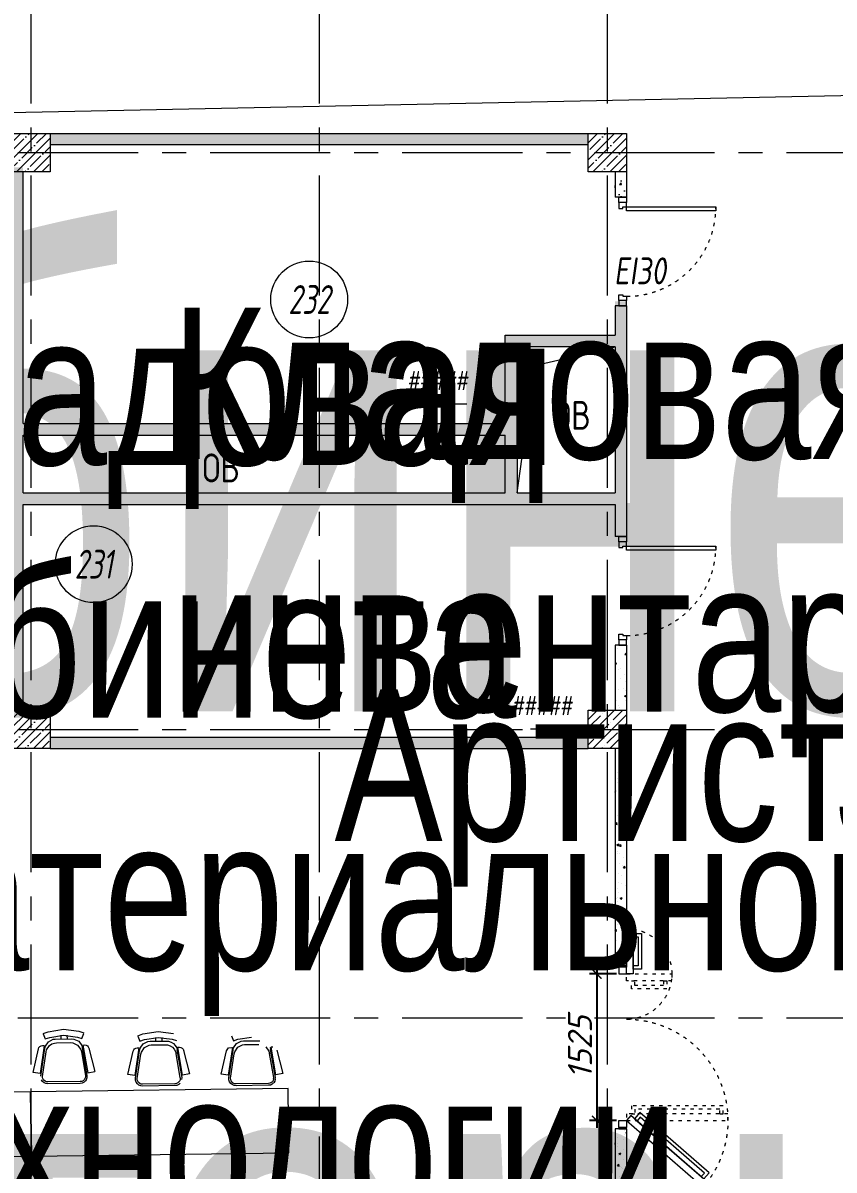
# Model space of a CAD drawing. Header units: millimetres. Extents: x 0 to 627661, y -95767 to 300888.
# Drawn here: x 499197 to 507639, y 22066 to 34001 of the extents above; entities that cross this region are included whole.
import ezdxf
from ezdxf.enums import TextEntityAlignment as Align

# ---------------------------------------------------------------- set-up
doc = ezdxf.new("R2018")
doc.units = ezdxf.units.MM
doc.linetypes.add('ACAD_ISO03W100', pattern=[30, 12, -18])
doc.linetypes.add('CENTER', pattern=[2, 1.25, -0.25, 0.25, -0.25])
for name, color, linetype, lineweight in [('_TEXT', 7, 'Continuous', 30), ('АР_Двери', 7, 'Continuous', 0), ('АР_Колонны', 5, 'Continuous', 35), ('АР_Колонны Штрих', 250, 'Continuous', 5), ('АР_Маркер экспликации', 239, 'Continuous', 13), ('АР_Номер помещения', 250, 'Continuous', 9), ('АР_Оси', 7, 'Continuous', 25), ('АР_Отверстия', 250, 'Continuous', 15), ('АР_Перегородки газоблок', 165, 'Continuous', 30), ('АР_Перегородки газоблок_Штрих', 165, 'Continuous', 5), ('АР_тонкая линия', 250, 'Continuous', 0)]:
    doc.layers.add(name, color=color, linetype=linetype, lineweight=lineweight)
doc.layers.add('АР_Названия помещений', color=124, linetype='Continuous', lineweight=5, plot=False)
doc.layers.add('АР_Помещения_площадь', color=19, linetype='Continuous', lineweight=9, plot=False)
doc.layers.add('АР_ПБ_Двери', color=7, linetype='Continuous', lineweight=15, true_color=0xdb0000)
doc.layers.add('ТХ_ОБЩЕЕ', color=7, linetype='Continuous', lineweight=0, true_color=0x7b7b7b)
doc.styles.add('ICOCPEUR', font='isocpeur.ttf')
doc.styles.add('ISOCPEUR', font='', dxfattribs={"height": 250})
doc.styles.get("Standard").update_dxf_attribs({"font": 'GOST.TTF'})
doc.styles.add('Архитект', font='isocpeur.ttf', dxfattribs={"width": 0.8, "oblique": 8})
doc.styles.get('ISOCPEUR').set_extended_font_data('ISOCPEUR', italic=True)
doc.dimstyles.new('R_100', dxfattribs={"dimtxt": 250, "dimasz": 100, "dimexe": 75, "dimexo": 25, "dimgap": 50, "dimtad": 1, "dimdec": 0, "dimrnd": 5, "dimzin": 0, "dimdsep": 46, "dimtxsty": 'ISOCPEUR', "dimblk": 'ARCHTICK', "dimcen": 0, "dimdle": 75, "dimclrd": 256, "dimclre": 256, "dimclrt": 256, "dimadec": 0, "dimazin": 0, "dimtfac": 2, "dimtdec": 0, "dimtofl": 0, "dimtmove": 1, "dimatfit": 3, "dimfxl": 1, "dimtvp": 3, "dimtfill": 1, "dimtolj": 1, "dimtzin": 0, "dimarcsym": 0})
pattern_1 = [(50, (570574.7, -79949.08), (215.17805, -18.82564), [22.5, -247.5]), (355, (570574.7, -79949.08), (-41.6254, 225.65764), [18, -198]), (100.45144, (570592.63, -79950.65), (173.55265, 206.832), [19.12206, -210.34263]), (46.1842, (570574.7, -79889.08), (320.1724, -49.6558), [33.75, -371.25]), (96.63564, (570601.37, -79893.22), (280.3986, 292.2356), [28.6831, -315.5141]), (351.18416, (570574.7, -79889.08), (280.3986, 292.2356), [27, -297]), (21, (570604.7, -79904.08), (179.07212, -120.78567), [22.5, -247.5]), (326, (570604.7, -79904.08), (72.9946, 217.545), [18, -198]), (71.45144, (570619.62, -79914.15), (252.0667, 96.75935), [19.12206, -210.34263]), (37.5, (570574.694, -79949.08), (3.647957, 99.868156), [0, -195.6, 0, -201, 0, -198.75]), (7.5, (570574.69, -79949.08), (78.92086, 118.32351), [0, -114.6, 0, -191.1, 0, -75.75]), (327.5, (570507.79, -79949.08), (160.14673, -6.76646), [0, -75, 0, -234, 0, -310.5]), (317.5, (570477.8, -79949.08), (174.95585, 30.0315), [0, -97.5, 0, -155.4, 0, -220.5])]

# ---------------------------------------------------------------- blocks, each defined once
blk = doc.blocks.new('*U252')
for points in [[(-55, -80), (-55, 0), (-115, 0), (-115, -40), (-100, -40), (-100, -80), (-55, -80)], [(0, 0), (0, -80), (-55, -80), (-55, 0), (0, 0)], [(-1130, 0), (-1130, -80), (-1075, -80), (-1075, 0), (-1130, 0)], [(-1075, -80), (-1075, 0), (-1015, 0), (-1015, -40), (-1030, -40), (-1030, -80), (-1075, -80)]]:
    blk.add_lwpolyline(points)
blk.add_lwpolyline([(-100, -80), (-100, -1010), (-140, -1010), (-140, -80)], close=True)
at = {"linetype": 'ACAD_ISO03W100', "ltscale": 3}
blk.add_arc((-100, -80), 930, 180, 270, dxfattribs=at)
blk = doc.blocks.new('*U253')
for points in [[(-55, -80), (-55, 0), (-115, 0), (-115, -40), (-100, -40), (-100, -80), (-55, -80)], [(0, 0), (0, -80), (-55, -80), (-55, 0), (0, 0)], [(-1130, 0), (-1130, -80), (-1075, -80), (-1075, 0), (-1130, 0)], [(-1075, -80), (-1075, 0), (-1015, 0), (-1015, -40), (-1030, -40), (-1030, -80), (-1075, -80)]]:
    blk.add_lwpolyline(points)
blk.add_lwpolyline([(-100, -80), (-100, -1010), (-140, -1010), (-140, -80)], close=True)
at = {"linetype": 'ACAD_ISO03W100', "ltscale": 3}
blk.add_arc((-100, -80), 930, 180, 270, dxfattribs=at)
blk = doc.blocks.new('*U236')
at = {"color": 7, "style": 'ISOCPEUR', "width": 0.7, "flags": 1}
blk.add_attdef('КАТЕГОРИЯ', (-499, -2092), '', height=250, dxfattribs=at)
at = {"layer": 'АР_Номер помещения', "color": 7, "style": 'ISOCPEUR', "width": 0.7}
blk.add_attdef('НОМЕР_ПОМЕЩЕНИЯ', text='', height=300, dxfattribs=at).set_placement((-13875, 6638), align=Align.MIDDLE_CENTER)
at = {"layer": 'АР_Помещения_площадь', "color": 7, "lineweight": 30, "width": 0.7, "flags": 104}
blk.add_attdef('ИМЯ_ПОМЕЩЕНИЯ', text='', height=100, dxfattribs=at).set_placement((158, 1217), align=Align.MIDDLE_CENTER)
at = {"layer": 'АР_Помещения_площадь', "color": 7, "style": 'ISOCPEUR', "width": 0.7}
blk.add_attdef('ПЛОЩАДЬ_ПОМЕЩЕНИЯ', text='', height=200, dxfattribs=at).set_placement((-12655, 408), align=Align.MIDDLE_RIGHT)
blk = doc.blocks.new('*U237')
at = {"layer": 'АР_Номер помещения', "color": 7}
blk.add_circle((-16065, 2966), 400, dxfattribs=at)
at = {"layer": 'АР_Помещения_площадь', "color": 7}
blk.add_line((-14147, 255), (-14570, 255), dxfattribs=at)
at = {"color": 7, "style": 'ISOCPEUR', "width": 0.7, "flags": 1}
blk.add_attdef('КАТЕГОРИЯ', (-499, -2092), '', height=250, dxfattribs=at)
at = {"layer": 'АР_Номер помещения', "color": 7, "style": 'ISOCPEUR', "width": 0.7}
blk.add_attdef('НОМЕР_ПОМЕЩЕНИЯ', text='', height=300, dxfattribs=at).set_placement((-16065, 2966), align=Align.MIDDLE_CENTER)
at = {"layer": 'АР_Помещения_площадь', "color": 7, "lineweight": 30, "width": 0.7, "flags": 104}
blk.add_attdef('ИМЯ_ПОМЕЩЕНИЯ', text='', height=100, dxfattribs=at).set_placement((158, 1217), align=Align.MIDDLE_CENTER)
at = {"layer": 'АР_Помещения_площадь', "color": 7, "style": 'ISOCPEUR', "width": 0.7}
blk.add_attdef('ПЛОЩАДЬ_ПОМЕЩЕНИЯ', text='', height=200, dxfattribs=at).set_placement((-14142, 502), align=Align.MIDDLE_RIGHT)
blk = doc.blocks.new('*U233')
at = {"layer": 'АР_Номер помещения', "color": 7}
blk.add_circle((-14752, 1428), 400, dxfattribs=at)
at = {"layer": 'АР_Помещения_площадь', "color": 7}
blk.add_line((-13113, 338), (-13536, 338), dxfattribs=at)
at = {"color": 7, "style": 'ISOCPEUR', "width": 0.7, "flags": 1}
blk.add_attdef('КАТЕГОРИЯ', (-499, -2092), '', height=250, dxfattribs=at)
at = {"layer": 'АР_Номер помещения', "color": 7, "style": 'ISOCPEUR', "width": 0.7}
blk.add_attdef('НОМЕР_ПОМЕЩЕНИЯ', text='', height=300, dxfattribs=at).set_placement((-14752, 1428), align=Align.MIDDLE_CENTER)
at = {"layer": 'АР_Помещения_площадь', "color": 7, "lineweight": 30, "width": 0.7, "flags": 104}
blk.add_attdef('ИМЯ_ПОМЕЩЕНИЯ', text='', height=100, dxfattribs=at).set_placement((158, 1217), align=Align.MIDDLE_CENTER)
at = {"layer": 'АР_Помещения_площадь', "color": 7, "style": 'ISOCPEUR', "width": 0.7}
blk.add_attdef('ПЛОЩАДЬ_ПОМЕЩЕНИЯ', text='', height=200, dxfattribs=at).set_placement((-13108, 584), align=Align.MIDDLE_RIGHT)
blk = doc.blocks.new('*U234')
at = {"layer": 'АР_Номер помещения', "color": 7}
blk.add_circle((-17425, 1871), 400, dxfattribs=at)
at = {"layer": 'АР_Помещения_площадь', "color": 7}
blk.add_line((-12458, 153), (-12880, 153), dxfattribs=at)
at = {"color": 7, "style": 'ISOCPEUR', "width": 0.7, "flags": 1}
blk.add_attdef('КАТЕГОРИЯ', (-499, -2092), '', height=250, dxfattribs=at)
at = {"layer": 'АР_Номер помещения', "color": 7, "style": 'ISOCPEUR', "width": 0.7}
blk.add_attdef('НОМЕР_ПОМЕЩЕНИЯ', text='', height=300, dxfattribs=at).set_placement((-17425, 1871), align=Align.MIDDLE_CENTER)
at = {"layer": 'АР_Помещения_площадь', "color": 7, "lineweight": 30, "width": 0.7, "flags": 104}
blk.add_attdef('ИМЯ_ПОМЕЩЕНИЯ', text='', height=100, dxfattribs=at).set_placement((158, 1217), align=Align.MIDDLE_CENTER)
at = {"layer": 'АР_Помещения_площадь', "color": 7, "style": 'ISOCPEUR', "width": 0.7}
blk.add_attdef('ПЛОЩАДЬ_ПОМЕЩЕНИЯ', text='', height=200, dxfattribs=at).set_placement((-12453, 399), align=Align.MIDDLE_RIGHT)
blk = doc.blocks.new('1700-2')
for points in [[(-155, 1934), (-155, 1563), (-70, 1563), (-70, 1934)], [(-70, 1984), (-70, 1513), (0, 1513), (0, 1984)], [(-120, 1899), (-120, 1598), (-70, 1598), (-70, 1899)], [(-84, 7), (-804, -619), (-860, -555), (-139, 71)], [(0, -13), (-796, -705), (-842, -652), (-46, 40)], [(-110, -16), (-778, -596), (-810, -559), (-143, 22)]]:
    blk.add_lwpolyline(points, close=True)
for points in [[(80, 1600), (0, 1600), (0, 1583), (80, 1583), (80, 1600)], [(0, 1583), (80, 1583), (80, 1513), (50, 1513), (50, 1513), (0, 1513), (0, 1583)], [(0, -83), (80, -83), (80, -13), (50, -13), (50, -13), (0, -13), (0, -83)], [(80, -100), (0, -100), (0, -83), (80, -83), (80, -100)]]:
    blk.add_lwpolyline(points)
at = {"linetype": 'ACAD_ISO03W100', "ltscale": 3}
for points in [[(-471, 1443), (0, 1443), (0, 1513), (-471, 1513)], [(0, -13), (-1055, -13), (-1055, 57), (0, 57)]]:
    blk.add_lwpolyline(points, close=True, dxfattribs=at)
for points in [[(-386, 1443), (-421, 1443), (-421, 1358), (-50, 1358), (-50, 1443), (-85, 1443)], [(-386, 1443), (-386, 1393), (-85, 1393), (-85, 1443)], [(-970, 57), (-1005, 57), (-1005, 142), (-50, 142), (-50, 57), (-85, 57)], [(-970, 57), (-970, 107), (-85, 107), (-85, 57)]]:
    blk.add_lwpolyline(points, dxfattribs=at)
for centre, radius, start, end in [((0, 1513), 471, 98.5242, 270), ((0, -13), 1055, 90, 221)]:
    blk.add_arc(centre, radius, start, end, dxfattribs=at)
blk = doc.blocks.new('_ARCHTICK')
at = {"color": 0, "linetype": 'ByBlock', "const_width": 0.15}
blk.add_lwpolyline([(-0.5, -0.5), (0.5, 0.5)], dxfattribs=at)
blk = doc.blocks.new('*D255')
at = {"layer": '_TEXT', "lineweight": -2, "ltscale": 500, "transparency": 16777216}
for p, q in [((505169, 24182), (505169, 22506)), ((505374, 24107), (505094, 24107)), ((505374, 22581), (505094, 22581))]:
    blk.add_line(p, q, dxfattribs=at)
at = {"layer": 'Defpoints', "color": 0, "lineweight": 9, "ltscale": 500, "transparency": 16777216}
for p in [(505399, 24107), (505169, 22581), (505399, 22581)]:
    blk.add_point(p, dxfattribs=at)
at = {"layer": '_TEXT', "lineweight": -2, "ltscale": 500, "transparency": 16777216, "xscale": 100, "yscale": 100, "zscale": 100}
for p, rotation in [((505169, 24107), 90), ((505169, 22581), 270)]:
    blk.add_blockref('_ARCHTICK', p, dxfattribs=dict(at, rotation=rotation))
at = {"layer": '_TEXT', "lineweight": 9, "ltscale": 500, "transparency": 16777216, "insert": (504994, 23344), "char_height": 250, "attachment_point": 5, "rotation": 90, "style": 'ISOCPEUR', "bg_fill": 3, "box_fill_scale": 1.1, "bg_fill_color": 256, "bg_fill_true_color": 13158600, "bg_fill_transparency": 0}
blk.add_mtext('\\A1;1525', dxfattribs=at)

msp = doc.modelspace()

# ---------------------------------------------------------------- hatches: boundary and pattern name
at = {"layer": 'АР_Колонны Штрих', "lineweight": 9, "ltscale": 100}
h = msp.add_hatch(dxfattribs=at)
h.set_pattern_fill('ANSI35', color=256, scale=500)
h.set_pattern_definition([(45, (-457973.16, 72723.07), (-88.388348, 88.388348), []), (45, (-457884.78, 72723.07), (-88.388348, 88.388348), [156.25, -31.25, 0, -31.25])])
h.paths.add_polyline_path([(499478.9, 32851.6), (499078.9, 32851.6), (499078.9, 32451.6), (499478.9, 32451.6)])
h = msp.add_hatch(dxfattribs=at)
h.set_pattern_fill('ANSI35', color=256, scale=500)
h.set_pattern_definition([(45, (-451973.16, 72723.07), (-88.388348, 88.388348), []), (45, (-451884.78, 72723.07), (-88.388348, 88.388348), [156.25, -31.25, 0, -31.25])])
h.paths.add_polyline_path([(505478.9, 32851.6), (505078.9, 32851.6), (505078.9, 32451.6), (505478.9, 32451.6)])
h = msp.add_hatch(dxfattribs=at)
h.set_pattern_fill('ANSI35', color=256, scale=500)
h.set_pattern_definition([(45, (-457973.16, 66723.07), (-88.388348, 88.388348), []), (45, (-457884.78, 66723.07), (-88.388348, 88.388348), [156.25, -31.25, 0, -31.25])])
h.paths.add_polyline_path([(499478.9, 26851.6), (499078.9, 26851.6), (499078.9, 26451.6), (499478.9, 26451.6)])
h = msp.add_hatch(dxfattribs=at)
h.set_pattern_fill('ANSI35', color=256, scale=500)
h.set_pattern_definition([(45, (-451973.16, 66723.07), (-88.388348, 88.388348), []), (45, (-451884.78, 66723.07), (-88.388348, 88.388348), [156.25, -31.25, 0, -31.25])])
h.paths.add_polyline_path([(505478.9, 26851.6), (505078.9, 26851.6), (505078.9, 26451.6), (505478.9, 26451.6)])
at = {"layer": 'АР_Перегородки газоблок_Штрих', "lineweight": 9, "ltscale": 100}
h = msp.add_hatch(dxfattribs=at)
h.set_pattern_fill('AR-CONC', color=256, scale=30)
h.set_pattern_definition(pattern_1)
h.paths.add_polyline_path([(505078.9, 32851.6), (499478.9, 32851.6), (499478.9, 32731.6), (505078.9, 32731.6)])
h = msp.add_hatch(dxfattribs=at)
h.set_pattern_fill('AR-CONC', color=256, scale=30)
h.set_pattern_definition([(50, (570574.7, -79902.56), (215.17805, -18.82564), [22.5, -247.5]), (355, (570574.7, -79902.56), (-41.6254, 225.65764), [18, -198]), (100.45144, (570592.63, -79904.13), (173.55265, 206.832), [19.12206, -210.34263]), (46.1842, (570574.7, -79842.56), (320.1724, -49.6558), [33.75, -371.25]), (96.63564, (570601.37, -79846.7), (280.3986, 292.2356), [28.6831, -315.5141]), (351.18416, (570574.7, -79842.56), (280.3986, 292.2356), [27, -297]), (21, (570604.7, -79857.56), (179.07212, -120.78567), [22.5, -247.5]), (326, (570604.7, -79857.56), (72.9946, 217.545), [18, -198]), (71.45144, (570619.62, -79867.62), (252.0667, 96.75935), [19.12206, -210.34263]), (37.5, (570574.694, -79902.56), (3.647957, 99.868156), [0, -195.6, 0, -201, 0, -198.75]), (7.5, (570574.69, -79902.56), (78.92086, 118.32351), [0, -114.6, 0, -191.1, 0, -75.75]), (327.5, (570507.79, -79902.56), (160.14673, -6.76646), [0, -75, 0, -234, 0, -310.5]), (317.5, (570477.8, -79902.56), (174.95585, 30.0315), [0, -97.5, 0, -155.4, 0, -220.5])])
h.paths.add_polyline_path([(499198.9, 32498.1), (499078.9, 32498.1), (499078.9, 26898.1), (499198.9, 26898.1), (499198.9, 28992.1), (502739.5, 28992.1), (504219.5, 28992.1), (504219.5, 29112.1), (499198.9, 29112.1), (499198.9, 29712.1), (499078.9, 29712.1), (499078.9, 29111.4), (499198.9, 29111.4), (499198.9, 29712.1), (499078.9, 29712.1), (499078.9, 29110.7), (499198.9, 29112.1), (499198.9, 29712.1), (504219.5, 29712.1), (504219.5, 28992.1), (505358.9, 28992.1), (505358.9, 28703.8), (505478.9, 28703.8), (505478.9, 31103.2), (505358.9, 31103.2), (505358.9, 29112.1), (504339.5, 29112.1), (504339.5, 30633.5), (505358.9, 30632), (505358.9, 30752), (504219.5, 30753.5), (504219.5, 29832.1), (499198.9, 29832.1)])
h = msp.add_hatch(dxfattribs=at)
h.set_pattern_fill('AR-CONC', color=256, scale=30)
h.set_pattern_definition(pattern_1)
h.paths.add_polyline_path([(505478.9, 32451.6), (505358.9, 32451.6), (505358.9, 32186.7), (505478.9, 32186.7)])
h = msp.add_hatch(dxfattribs=at)
h.set_pattern_fill('AR-CONC', color=256, scale=30)
h.set_pattern_definition(pattern_1)
h.paths.add_polyline_path([(505478.9, 27527.3), (505358.9, 27527.3), (505358.9, 26851.6), (505478.9, 26851.6)])
h = msp.add_hatch(dxfattribs=at)
h.set_pattern_fill('AR-CONC', color=256, scale=30)
h.set_pattern_definition(pattern_1)
h.paths.add_polyline_path([(499478.9, 26571.6), (499478.9, 26451.6), (499478.9, 26451.6), (499478.9, 26571.6), (499478.9, 26571.6), (505078.9, 26571.6), (505078.9, 26451.6), (499478.9, 26451.6), (499478.9, 26571.6), (499478.9, 26571.6), (499478.9, 26451.6), (499478.9, 26571.6)])
h = msp.add_hatch(dxfattribs=at)
h.set_pattern_fill('AR-CONC', color=256, scale=30)
h.set_pattern_definition(pattern_1)
h.paths.add_polyline_path([(505478.9, 26451.6), (505358.9, 26451.6), (505358.9, 24193.6), (505478.9, 24193.6)])
h = msp.add_hatch(dxfattribs=at)
h.set_pattern_fill('AR-CONC', color=256, scale=30)
h.set_pattern_definition(pattern_1)
h.paths.add_polyline_path([(505478.9, 22493.6), (505358.9, 22493.6), (505358.9, 20851.6), (505478.9, 20851.6)])

# ---------------------------------------------------------------- linework, layer by layer
at = {"layer": '_TEXT', "color": 1, "lineweight": 9, "ltscale": 500}
msp.add_lwpolyline([(488879.7, 32861.6), (509234.2, 33276.9), (509234.2, -3143.1), (488879.7, -3558.4)], close=True, dxfattribs=at)
at = {"layer": 'АР_Колонны', "lineweight": 9, "ltscale": 100}
for points in [[(499078.9, 32851.6), (499478.9, 32851.6), (499478.9, 32451.6), (499078.9, 32451.6)], [(505078.9, 32851.6), (505478.9, 32851.6), (505478.9, 32451.6), (505078.9, 32451.6)], [(499078.9, 26851.6), (499478.9, 26851.6), (499478.9, 26451.6), (499078.9, 26451.6)], [(505078.9, 26851.6), (505478.9, 26851.6), (505478.9, 26451.6), (505078.9, 26451.6)]]:
    msp.add_lwpolyline(points, close=True, dxfattribs=at)
at = {"layer": 'АР_Оси', "linetype": 'CENTER', "lineweight": 9, "ltscale": 1000}
for p, q in [((499278.9, 54414.1), (499278.9, -1318.3)), ((502278.9, 54414.1), (502278.9, -1318.3)), ((505278.9, 54414.1), (505278.9, -1318.3)), ((481145.2, 32651.6), (564323.6, 32651.6)), ((481145.2, 26651.6), (564323.6, 26651.6)), ((481145.2, 23651.6), (564323.6, 23651.6))]:
    msp.add_line(p, q, dxfattribs=at)
at = {"layer": 'АР_Перегородки газоблок', "lineweight": 9, "ltscale": 100}
for points in [[(499478.9, 32851.6), (505078.9, 32851.6)], [(505078.9, 32731.6), (499478.9, 32731.6)], [(499198.9, 29832.1), (499198.9, 32451.6)], [(505358.9, 32451.6), (505358.9, 32186.7)], [(505478.9, 32451.6), (505478.9, 32186.7)], [(505478.9, 32186.7), (505358.9, 32186.7)], [(505358.9, 31056.7), (505358.9, 30752)], [(505478.9, 31056.7), (505358.9, 31056.7)], [(505478.9, 31056.7), (505478.9, 28657.3)], [(504216.6, 29832.1), (504216.6, 30752), (505358.9, 30752)], [(505358.9, 30632), (504339.5, 30632)], [(504339.5, 30632), (504339.5, 29112.1)], [(505358.9, 30632), (505358.9, 29112.1)], [(499198.9, 29832.1), (504216.6, 29832.1)], [(499198.9, 29712.1), (504216.6, 29712.1)], [(499198.9, 29112.1), (499198.9, 29712.1)], [(500745.4, 29712.1), (502619.5, 29712.1)], [(504216.6, 29112.1), (504216.6, 29712.1)], [(499198.9, 29112.1), (504216.6, 29112.1)], [(504216.6, 29112.1), (504216.6, 29112.1)], [(504339.5, 29112.1), (504355.1, 29112.1)], [(504339.5, 29112.1), (505358.9, 29112.1)], [(499198.9, 28992.1), (504252.9, 28992.1)], [(499198.9, 26851.6), (499198.9, 28992.1)], [(504219.5, 28992.1), (504219.5, 28992.1)], [(504219.5, 28992.1), (505358.9, 28992.1)], [(505358.9, 28992.1), (505358.9, 28657.3)], [(505478.9, 28657.3), (505358.9, 28657.3)], [(505358.9, 27527.3), (505358.9, 26851.6)], [(505478.9, 27527.3), (505358.9, 27527.3)], [(505478.9, 27527.3), (505478.9, 26851.6)], [(499478.9, 26571.6), (505078.9, 26571.6)], [(499478.9, 26451.6), (505078.9, 26451.6)], [(505358.9, 26451.6), (505358.9, 24193.6)], [(505478.9, 26451.6), (505478.9, 24193.6)], [(505478.9, 24193.6), (505358.9, 24193.6)], [(505358.9, 22493.6), (505358.9, 20851.6)], [(505478.9, 22493.6), (505358.9, 22493.6)], [(505478.9, 22493.6), (505478.9, 20851.6)]]:
    msp.add_lwpolyline(points, dxfattribs=at)
at = {"layer": 'АР_тонкая линия', "lineweight": 9, "ltscale": 100}
msp.add_lwpolyline([(504339.5, 29112.1), (504522.9, 30437.7), (505358.9, 30632)], dxfattribs=at)
at = {"layer": 'ТХ_ОБЩЕЕ', "lineweight": 9}
for points in [[(499407.3, 23487.2), (499458, 23505.6), (499617.7, 23531.4)], [(499617.8, 23531.4), (499778.1, 23509.8)], [(499407.4, 23482.4), (499429.4, 23430.5), (499475.4, 23446.6), (499619.1, 23469.7)], [(499430.3, 23355.7), (499461.5, 23401.6), (499511.2, 23426.8)], [(499511.2, 23426.8), (499533.7, 23429.6)], [(499533.7, 23429.6), (499704.5, 23431.8)], [(499546.1, 23390.5), (499693.1, 23392.4)], [(499590.2, 23468.1), (499590.7, 23430.3)], [(499619.2, 23469.7), (499763.5, 23450.3)], [(499655.4, 23468.9), (499655.9, 23431.2)], [(499693.2, 23392.4), (499715.7, 23390.4)], [(499704.5, 23431.8), (499727, 23429.6)], [(499727.1, 23429.6), (499777.4, 23405.7)], [(499763.6, 23450.3), (499808.8, 23435.4)], [(499777.5, 23405.7), (499809.8, 23360.7), (499816.1, 23339.5)], [(499778.2, 23509.8), (499829.5, 23492.7)], [(499808.8, 23435.4), (499829.4, 23487.9)], [(500393.2, 23464.2), (500444, 23482.9), (500603.7, 23508.5)], [(500393.4, 23459.5), (500415.3, 23407.8), (500461.4, 23423.6), (500605.1, 23447)], [(500416.3, 23333), (500447.5, 23378.9), (500497.1, 23404.1)], [(500497.2, 23404.1), (500519.7, 23406.6)], [(500519.7, 23406.6), (500691.7, 23408.9)], [(500576.2, 23445.4), (500576.6, 23407.4)], [(500603.8, 23508.5), (500764.3, 23487.1)], [(500605.2, 23447), (500749.5, 23427.4)], [(500641.4, 23446.2), (500641.9, 23408.2)], [(500691.7, 23408.9), (500712.9, 23406.9)], [(500713, 23406.9), (500740.9, 23397.5)], [(500741, 23397.5), (500764, 23383.3), (500782.5, 23363.5)], [(500749.6, 23427.4), (500794.7, 23412.7)], [(501366, 23462.9), (501387.9, 23410.9), (501432.7, 23426.7)], [(501420, 23382.1), (501469.7, 23407.2)], [(501432.8, 23426.7), (501576.5, 23450.1)], [(501469.8, 23407.2), (501491, 23409.7)], [(501491.1, 23409.7), (501663.1, 23412)], [(499418.4, 23360.3), (499375.9, 23071.5), (499302.2, 23082.5)], [(499302.2, 23082.5), (499358.3, 23326.3)], [(499358.3, 23326.3), (499364.2, 23340.6)], [(499364.1, 23340.6), (499373.4, 23351.5), (499385.1, 23358.6)], [(499382.2, 23044.3), (499424.6, 23334.4)], [(499385.2, 23358.6), (499399.4, 23362.6)], [(499399.4, 23362.6), (499413.6, 23361.5), (499418.4, 23360.3)], [(499400, 23041.1), (499438.2, 23295.3)], [(499424.7, 23334.4), (499430.4, 23355.7)], [(499438.2, 23295.3), (499442.7, 23316.9)], [(499442.7, 23316.9), (499475.1, 23362.8), (499498.9, 23379.4), (499524.8, 23388)], [(499524.8, 23388), (499546, 23390.5)], [(499715.7, 23390.4), (499765.8, 23366.6)], [(499765.7, 23366.6), (499798.5, 23321.5)], [(499798.5, 23321.5), (499804.8, 23300.1), (499848.3, 23046.9)], [(499859.6, 23010.3), (499866.3, 23029.4), (499866, 23050.6), (499816, 23339.5)], [(499821.6, 23365.6), (499826.4, 23366.9)], [(499821.6, 23365.6), (499872.8, 23078), (499944.9, 23090.9)], [(499826.3, 23366.9), (499840.6, 23368.3), (499854.9, 23364.7)], [(499854.8, 23364.7), (499867.9, 23357.9)], [(499868, 23357.9), (499877.6, 23347.3)], [(499877.6, 23347.3), (499882.5, 23333.1), (499944.9, 23090.9)], [(500399.6, 23338.8), (500404.4, 23337.6), (500361.9, 23048.8), (500288.2, 23059.6)], [(500288.2, 23059.6), (500344.3, 23303.6)], [(500344.3, 23303.6), (500350.1, 23317.9)], [(500350.1, 23317.9), (500359.4, 23328.8)], [(500359.4, 23328.8), (500371.3, 23335.9)], [(500368.1, 23021.6), (500410.6, 23311.5), (500416.4, 23333)], [(500371.2, 23335.9), (500385.4, 23339.6)], [(500385.4, 23339.6), (500399.6, 23338.8)], [(500386, 23018.4), (500424.2, 23272.6), (500429.9, 23294)], [(500429.8, 23294), (500460.7, 23340.4)], [(500460.8, 23340.4), (500510.7, 23365)], [(500510.8, 23365), (500533.2, 23367.8)], [(500533.3, 23367.8), (500679.2, 23369.7)], [(500679.1, 23369.7), (500701.7, 23367.5)], [(500701.7, 23367.5), (500727.6, 23359.8)], [(500727.6, 23359.8), (500752, 23343.9), (500772.1, 23322.4)], [(500772, 23322.4), (500784.6, 23298.6)], [(500782.4, 23363.5), (500797, 23338)], [(500784.4, 23298.6), (500790.7, 23277.4)], [(500834.3, 23024.2), (500790.7, 23277.4)], [(500797, 23338), (500802, 23316.5)], [(500852.2, 23007.7), (500853.2, 23027.9), (500801.9, 23316.5)], [(500932.1, 23068), (500858.8, 23055.2), (500808.8, 23342.9), (500812.3, 23344.2)], [(500812.3, 23344.2), (500827.8, 23345.4)], [(500827.7, 23345.4), (500840.8, 23342)], [(500840.8, 23342), (500853.9, 23335.2)], [(500853.9, 23335.2), (500863.6, 23324.6), (500869.8, 23310.4)], [(500869.7, 23310.4), (500932.1, 23068)], [(501260.8, 23062.7), (501315.8, 23308)], [(501377, 23340.7), (501333.3, 23051.9), (501260.9, 23062.7)], [(501315.7, 23308), (501336.8, 23336.7)], [(501336.9, 23336.7), (501372.3, 23341.9)], [(501339.6, 23024.7), (501383.3, 23314.8)], [(501358.6, 23022.5), (501395.5, 23275.7)], [(501372.2, 23341.9), (501377, 23340.7)], [(501383.2, 23314.8), (501388.9, 23336.2)], [(501388.9, 23336.2), (501420, 23382.1)], [(501395.6, 23275.7), (501401.3, 23297.1)], [(501401.2, 23297.1), (501432.6, 23343.5)], [(501432.5, 23343.5), (501482.2, 23368.1)], [(501482.2, 23368.1), (501504.6, 23370.9)], [(501504.7, 23370.9), (501651.7, 23372.8)], [(501723.7, 23347.3), (501755.8, 23301.7)], [(501755.8, 23301.7), (501762.1, 23280.5)], [(501805.8, 23013), (501806.8, 23028.3), (501762, 23280.5)], [(501768.4, 23341.1), (501774.7, 23319.9)], [(501823.6, 23010.8), (501824.6, 23031), (501774.6, 23319.9)], [(501841.1, 23314.8), (501903.5, 23071.1), (501830.2, 23058.4), (501780.2, 23346), (501784.9, 23347.3), (501799.1, 23348.5)], [(499401.4, 23026.8), (499399.9, 23042.3)], [(499848.3, 23048.1), (499847.2, 23032.6)], [(499401.9, 22987.6), (499389.7, 23004.2)], [(499406.3, 23012.6), (499401.4, 23026.8)], [(499417.5, 22973.8), (499401.8, 22987.6)], [(499414.8, 22999.7), (499406.3, 23012.6)], [(499426.8, 22990.4), (499414.9, 22999.8)], [(499436.6, 22965.5), (499417.5, 22973.8)], [(499441.1, 22983.6), (499426.7, 22990.4)], [(499813.7, 22970.4), (499793.5, 22967.9), (499456.8, 22963.5), (499436.5, 22965.5)], [(499808.7, 22988.4), (499793.2, 22986.9), (499456.5, 22982.5), (499441, 22983.6)], [(499822.9, 22995.5), (499808.7, 22988.4)], [(499832.6, 22979.2), (499813.7, 22970.4)], [(499834.6, 23005.2), (499823, 22995.5)], [(499849, 22993.4), (499832.7, 22979.2)], [(499842.7, 23018.3), (499834.7, 23005.2)], [(499847.3, 23032.6), (499842.7, 23018.3)], [(499859.4, 23010.3), (499848.9, 22993.4)], [(500369.6, 23001.4), (500368.1, 23021.6)], [(500375.8, 22981.5), (500369.5, 23001.4)], [(500387.9, 22964.9), (500375.9, 22981.5)], [(500392.3, 22989.9), (500387.3, 23004.1), (500387.1, 23019.4)], [(500403.5, 22950.8), (500387.8, 22964.9)], [(500400.7, 22977), (500392.3, 22989.9)], [(500412.7, 22967.7), (500400.6, 22977)], [(500422.5, 22942.8), (500403.4, 22950.8)], [(500427.1, 22960.6), (500412.7, 22967.7)], [(500779.5, 22945.2), (500442.7, 22940.8), (500422.5, 22942.8)], [(500794.7, 22965.4), (500779.2, 22964), (500442.5, 22959.6), (500427, 22960.6)], [(500799.7, 22947.7), (500779.4, 22945.2)], [(500808.8, 22972.8), (500794.7, 22965.4)], [(500818.5, 22956.2), (500799.6, 22947.7)], [(500820.6, 22982.5), (500808.9, 22972.8)], [(500835, 22970.7), (500818.4, 22956.2)], [(500828.7, 22995.6), (500820.6, 22982.5)], [(500834.3, 23025.2), (500834.5, 23009.9), (500828.6, 22995.6)], [(501341, 23004.5), (501339.5, 23024.7)], [(501348.4, 22984.6), (501341.1, 23004.5)], [(501359.3, 22968), (501348.3, 22984.6)], [(501364.9, 22993.1), (501359.9, 23007.3), (501358.5, 23022.5)], [(501376, 22955.2), (501359.4, 22968)], [(501373.3, 22980.2), (501364.9, 22993.1)], [(501399.6, 22965), (501385.3, 22970.8), (501373.4, 22980.2)], [(501395.1, 22946), (501376, 22955.2)], [(501772.2, 22950.8), (501752, 22948.3), (501415.3, 22944), (501395, 22946)], [(501781.4, 22976), (501767.3, 22969.8), (501751.8, 22967.1), (501415.1, 22962.7), (501399.5, 22965)], [(501791.1, 22960.6), (501772.2, 22950.8)], [(501793.2, 22985.6), (501781.5, 22976)], [(501806.4, 22973.8), (501791, 22960.6)], [(501805.8, 23013), (501801.3, 22998.7), (501793.2, 22985.6)], [(501818, 22990.7), (501806.5, 22973.8)], [(501823.7, 23010.8), (501817.9, 22990.7)]]:
    msp.add_lwpolyline(points, dxfattribs=at)
at = {"layer": 'ТХ_ОБЩЕЕ', "lineweight": 9, "elevation": 0}
for points in [[(499285.3, 22209.8), (499276.6, 22879.8), (496596.3, 22845)], [(496596.4, 22845), (496605.1, 22175.1), (499285.4, 22209.8)], [(501965.6, 22244.6), (501956.9, 22914.6), (499276.6, 22879.8)], [(499276.7, 22879.8), (499285.4, 22209.8), (501965.7, 22244.6)]]:
    msp.add_lwpolyline(points, dxfattribs=at)

# ---------------------------------------------------------------- block references
at = {"layer": 'АР_Двери', "lineweight": 9, "rotation": 90.00000000000001}
for name, p in [('*U252', (505398.9, 32186.7)), ('*U253', (505398.9, 28657.3))]:
    msp.add_blockref(name, p, dxfattribs=at)
at = {"layer": 'АР_Двери', "lineweight": 9, "ltscale": 100, "xscale": -1}
msp.add_blockref('1700-2', (505478.9, 22593.6), dxfattribs=at)
at = {"layer": 'АР_Маркер экспликации', "lineweight": 9}
ref = msp.add_blockref('*U236', (505402.9, 26923.3), dxfattribs=at)
lines = msp.add_mtext('\\W0.8000;Кабинет материальной технологии тип 2', dxfattribs={"layer": 'АР_Названия помещений', "insert": (491568.6, 31731.1), "char_height": 4891.956, "width": 926.94, "attachment_point": 1})
ref.add_attrib('ИМЯ_ПОМЕЩЕНИЯ', '', (491568.6, 31731.1), dxfattribs={"flags": 104}).embed_mtext(lines)
ref = msp.add_blockref('*U233', (516928.4, 29695.6), dxfattribs=at)
ref.add_attrib('НОМЕР_ПОМЕЩЕНИЯ', '232', dxfattribs={"layer": 'АР_Номер помещения', "color": 7, "height": 300, "style": 'ISOCPEUR', "width": 0.7}).set_placement((502176.2, 31123.4), align=Align.MIDDLE_CENTER)
lines = msp.add_mtext('\\W0.8000;Кладовая инвентаря', dxfattribs={"layer": 'АР_Названия помещений', "insert": (500740.7, 31039.9), "char_height": 1576.782, "width": 926.94, "attachment_point": 1})
ref.add_attrib('ИМЯ_ПОМЕЩЕНИЯ', '', (500740.7, 31039.9), dxfattribs={"flags": 104}).embed_mtext(lines)
ref.add_attrib('ПЛОЩАДЬ_ПОМЕЩЕНИЯ', '#####', dxfattribs={"layer": 'АР_Помещения_площадь', "color": 7, "height": 200, "style": 'ISOCPEUR', "width": 0.7}).set_placement((503820.1, 30279.7), align=Align.MIDDLE_RIGHT)
ref = msp.add_blockref('*U237', (513082.4, 26498.7), dxfattribs=at)
ref.add_attrib('НОМЕР_ПОМЕЩЕНИЯ', '233', dxfattribs={"layer": 'АР_Номер помещения', "color": 7, "height": 300, "style": 'ISOCPEUR', "width": 0.7}).set_placement((497017.7, 29464.9), align=Align.MIDDLE_CENTER)
lines = msp.add_mtext('\\W0.8000;Кладовая кабинета материальной технологии', dxfattribs={"layer": 'АР_Названия помещений', "insert": (497166.2, 30978.9), "char_height": 1576.782, "width": 926.94, "attachment_point": 1})
ref.add_attrib('ИМЯ_ПОМЕЩЕНИЯ', '', (497166.2, 30978.9), dxfattribs={"flags": 104}).embed_mtext(lines)
ref.add_attrib('ПЛОЩАДЬ_ПОМЕЩЕНИЯ', '#####', dxfattribs={"layer": 'АР_Помещения_площадь', "color": 7, "height": 200, "style": 'ISOCPEUR', "width": 0.7}).set_placement((498940.1, 27000.3), align=Align.MIDDLE_RIGHT)
ref = msp.add_blockref('*U234', (517358.4, 26498.7), dxfattribs=at)
ref.add_attrib('НОМЕР_ПОМЕЩЕНИЯ', '231', dxfattribs={"layer": 'АР_Номер помещения', "color": 7, "height": 300, "style": 'ISOCPEUR', "width": 0.7}).set_placement((499933.5, 28369.5), align=Align.MIDDLE_CENTER)
lines = msp.add_mtext('\\W0.8000;Артистическая', dxfattribs={"layer": 'АР_Названия помещений', "insert": (502440.1, 27068.1), "char_height": 1576.782, "width": 926.94, "attachment_point": 1})
ref.add_attrib('ИМЯ_ПОМЕЩЕНИЯ', '', (502440.1, 27068.1), dxfattribs={"flags": 104}).embed_mtext(lines)
ref.add_attrib('ПЛОЩАДЬ_ПОМЕЩЕНИЯ', '#####', dxfattribs={"layer": 'АР_Помещения_площадь', "color": 7, "height": 200, "style": 'ISOCPEUR', "width": 0.7}).set_placement((504905.6, 26898.1), align=Align.MIDDLE_RIGHT)

# ---------------------------------------------------------------- texts
at = {"layer": 'АР_Отверстия', "lineweight": 9, "ltscale": 100, "char_height": 300, "attachment_point": 5, "line_spacing_factor": 0.7, "style": 'ICOCPEUR'}
for insert in [(504908.9, 29918.4), (501258.6, 29371.2)]:
    msp.add_mtext('\\A1;{\\W0.8;ОВ}', dxfattribs=dict(at, insert=insert))
at = {"layer": 'АР_ПБ_Двери', "lineweight": 9, "style": 'Архитект', "oblique": 8, "width": 0.8}
msp.add_text('EI30', height=280, dxfattribs=at).set_placement((505348.4, 31281.5))

# ---------------------------------------------------------------- next in the draw order: dimensions: what is measured, and where the dimension line sits
at = {"layer": '_TEXT', "color": 1, "lineweight": 9, "ltscale": 500}
dim = msp.add_linear_dim(base=(505168.8, 22580.6), p1=(505398.9, 24106.6), p2=(505398.9, 22580.6), angle=90, dimstyle='R_100', override={"dimpost": '\\X', "dimfxl": 2.5, "dimarcsym": 2}, dxfattribs=at)
dim.commit()
dim.dimension.update_dxf_attribs({"geometry": '*D255', "text_midpoint": (504993.8, 23343.6)})

doc.saveas('drawing.dxf')
